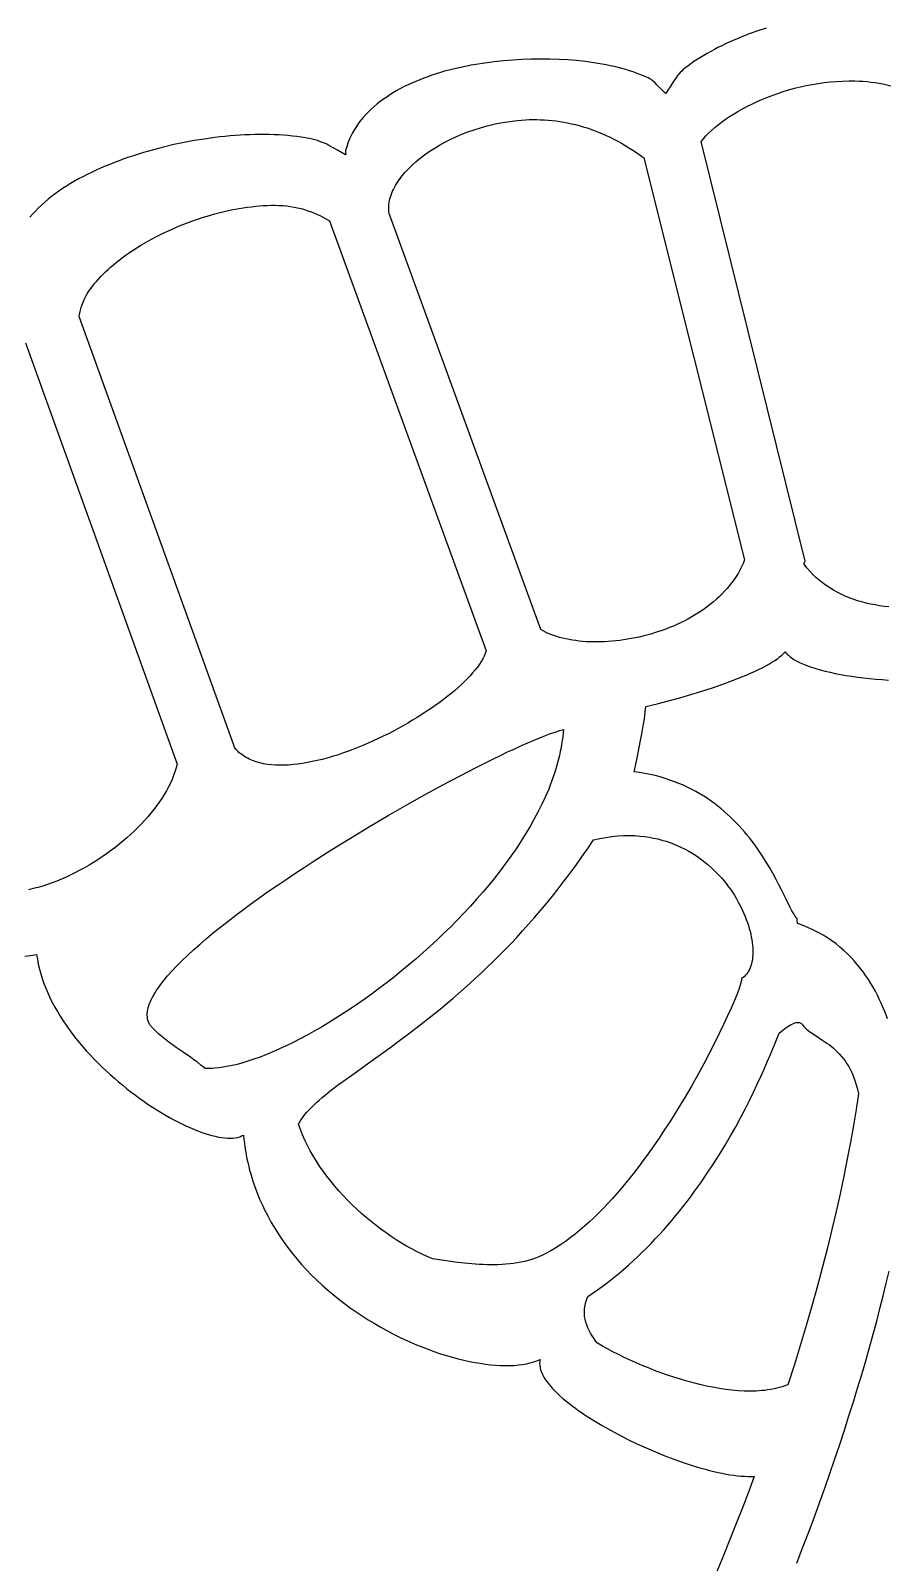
# Model space of a CAD drawing. Extents: x 0 to 113, y 52 to 137.
# Drawn here: x 55.49 to 65.66, y 72.79 to 90.98 of the extents above; entities that cross this region are included whole.
import ezdxf

# ---------------------------------------------------------------- set-up
doc = ezdxf.new("R2010")
doc.units = 0
doc.header["$MEASUREMENT"] = 0

msp = doc.modelspace()

# ---------------------------------------------------------------- linework, layer by layer
for points in [[(64.224, 91.009), (64.123, 90.976), (64.024, 90.941), (63.927, 90.903), (63.832, 90.864), (63.786, 90.844), (63.741, 90.823), (63.696, 90.801), (63.652, 90.779), (63.609, 90.757), (63.566, 90.734), (63.524, 90.71), (63.484, 90.686), (63.444, 90.662), (63.405, 90.637), (63.367, 90.612), (63.33, 90.586), (63.294, 90.56), (63.259, 90.533), (63.24, 90.517), (63.221, 90.5), (63.204, 90.483), (63.188, 90.465), (63.173, 90.446), (63.159, 90.428), (63.132, 90.389), (63.107, 90.351), (63.083, 90.311), (63.058, 90.272), (63.032, 90.234), (63.018, 90.246), (63.004, 90.258), (62.978, 90.284), (62.927, 90.337), (62.901, 90.363), (62.887, 90.375), (62.872, 90.387), (62.857, 90.398), (62.841, 90.409), (62.823, 90.419), (62.805, 90.428), (62.766, 90.444), (62.726, 90.46), (62.685, 90.476), (62.643, 90.49), (62.6, 90.504), (62.556, 90.518), (62.511, 90.53), (62.466, 90.542), (62.42, 90.553), (62.373, 90.564), (62.325, 90.574), (62.276, 90.583), (62.227, 90.591), (62.178, 90.599), (62.076, 90.613), (61.973, 90.624), (61.868, 90.632), (61.762, 90.638), (61.654, 90.641), (61.545, 90.642), (61.435, 90.641), (61.325, 90.636), (61.215, 90.63), (61.104, 90.621), (60.994, 90.609), (60.885, 90.595), (60.776, 90.578), (60.722, 90.569), (60.669, 90.558), (60.616, 90.547), (60.563, 90.536), (60.51, 90.523), (60.459, 90.51), (60.407, 90.497), (60.356, 90.482), (60.306, 90.467), (60.256, 90.45), (60.207, 90.433), (60.159, 90.416), (60.111, 90.397), (60.064, 90.378), (60.018, 90.358), (59.972, 90.337), (59.928, 90.315), (59.884, 90.292), (59.841, 90.268), (59.799, 90.244), (59.758, 90.219), (59.719, 90.192), (59.68, 90.165), (59.642, 90.137), (59.605, 90.109), (59.57, 90.079), (59.536, 90.048), (59.503, 90.016), (59.471, 89.984), (59.441, 89.95), (59.412, 89.915), (59.385, 89.88), (59.359, 89.843), (59.335, 89.805), (59.313, 89.767), (59.293, 89.727), (59.275, 89.686), (59.258, 89.644), (59.244, 89.601), (59.231, 89.557), (59.23, 89.551), (59.23, 89.544), (59.231, 89.531), (59.232, 89.517), (59.232, 89.511), (59.231, 89.504), (59.182, 89.533), (59.133, 89.562), (59.084, 89.59), (59.033, 89.617), (59.007, 89.63), (58.981, 89.642), (58.954, 89.653), (58.926, 89.664), (58.897, 89.674), (58.867, 89.683), (58.836, 89.691), (58.803, 89.698), (58.753, 89.707), (58.703, 89.714), (58.651, 89.721), (58.599, 89.728), (58.546, 89.733), (58.492, 89.737), (58.437, 89.741), (58.382, 89.743), (58.326, 89.745), (58.269, 89.746), (58.212, 89.746), (58.154, 89.745), (58.096, 89.744), (58.037, 89.741), (57.978, 89.738), (57.919, 89.734), (57.859, 89.729), (57.799, 89.724), (57.739, 89.717), (57.678, 89.71), (57.557, 89.693), (57.435, 89.674), (57.313, 89.651), (57.192, 89.626), (57.071, 89.597), (56.951, 89.566), (56.832, 89.532), (56.773, 89.514), (56.715, 89.495), (56.657, 89.476), (56.6, 89.456), (56.543, 89.435), (56.486, 89.414), (56.431, 89.392), (56.376, 89.369), (56.322, 89.346), (56.268, 89.322), (56.215, 89.297), (56.163, 89.272), (56.112, 89.245), (56.062, 89.219), (56.013, 89.191), (55.965, 89.163), (55.918, 89.133), (55.872, 89.104), (55.827, 89.073), (55.784, 89.042), (55.741, 89.01), (55.7, 88.977), (55.66, 88.943), (55.622, 88.909), (55.585, 88.874), (55.549, 88.838), (55.515, 88.801), (55.482, 88.764)], [(65.679, 84.136), (65.624, 84.142), (65.57, 84.15), (65.517, 84.159), (65.464, 84.17), (65.411, 84.182), (65.359, 84.195), (65.308, 84.21), (65.258, 84.227), (65.209, 84.245), (65.161, 84.265), (65.113, 84.287), (65.067, 84.31), (65.022, 84.335), (64.978, 84.362), (64.935, 84.39), (64.893, 84.42), (64.853, 84.453), (64.814, 84.487), (64.777, 84.522), (64.741, 84.56), (64.707, 84.6), (64.675, 84.642), (64.674, 84.648), (64.676, 84.655), (64.68, 84.668), (64.683, 84.675), (64.685, 84.681), (64.685, 84.688), (64.684, 84.694), (63.452, 89.663), (63.478, 89.696), (63.508, 89.729), (63.54, 89.763), (63.575, 89.796), (63.613, 89.829), (63.653, 89.862), (63.695, 89.895), (63.74, 89.927), (63.787, 89.959), (63.836, 89.99), (63.888, 90.021), (63.941, 90.051), (63.996, 90.08), (64.053, 90.108), (64.111, 90.136), (64.172, 90.162), (64.233, 90.187), (64.296, 90.211), (64.361, 90.234), (64.427, 90.256), (64.493, 90.276), (64.561, 90.295), (64.63, 90.312), (64.7, 90.328), (64.77, 90.341), (64.841, 90.353), (64.913, 90.364), (64.985, 90.372), (65.058, 90.378), (65.131, 90.382), (65.204, 90.384), (65.278, 90.384), (65.278, 90.384), (65.326, 90.382), (65.373, 90.379), (65.421, 90.375), (65.468, 90.37), (65.516, 90.364), (65.563, 90.356), (65.61, 90.348), (65.657, 90.338), (65.703, 90.326)], [(55.43, 87.271), (57.23, 82.267), (57.219, 82.223), (57.205, 82.178), (57.189, 82.133), (57.171, 82.088), (57.151, 82.043), (57.128, 81.997), (57.104, 81.952), (57.078, 81.907), (57.049, 81.862), (57.019, 81.818), (56.988, 81.773), (56.954, 81.729), (56.919, 81.685), (56.882, 81.642), (56.844, 81.599), (56.804, 81.556), (56.763, 81.514), (56.721, 81.473), (56.677, 81.432), (56.632, 81.392), (56.586, 81.352), (56.539, 81.313), (56.491, 81.276), (56.442, 81.239), (56.392, 81.203), (56.341, 81.167), (56.29, 81.133), (56.238, 81.1), (56.185, 81.068), (56.131, 81.038), (56.077, 81.008), (56.023, 80.98), (55.968, 80.953), (55.913, 80.927), (55.858, 80.903), (55.802, 80.88), (55.746, 80.859), (55.691, 80.839), (55.635, 80.821), (55.579, 80.804), (55.523, 80.79), (55.468, 80.777)], [(65.665, 79.244), (65.648, 79.29), (65.629, 79.337), (65.61, 79.383), (65.589, 79.43), (65.567, 79.477), (65.544, 79.524), (65.52, 79.571), (65.494, 79.618), (65.467, 79.664), (65.438, 79.71), (65.407, 79.756), (65.375, 79.801), (65.341, 79.846), (65.306, 79.89), (65.268, 79.933), (65.229, 79.975), (65.188, 80.016), (65.145, 80.056), (65.1, 80.095), (65.053, 80.133), (65.004, 80.169), (64.953, 80.204), (64.899, 80.237), (64.843, 80.269), (64.785, 80.298), (64.725, 80.326), (64.662, 80.353), (64.596, 80.377), (64.595, 80.383), (64.594, 80.39), (64.592, 80.409), (64.591, 80.427), (64.59, 80.434), (64.587, 80.438), (64.579, 80.449), (64.57, 80.462), (64.551, 80.491), (64.53, 80.527), (64.509, 80.567), (64.461, 80.663), (64.405, 80.775), (64.374, 80.836), (64.341, 80.9), (64.305, 80.967), (64.266, 81.035), (64.224, 81.105), (64.179, 81.176), (64.131, 81.248), (64.08, 81.32), (64.053, 81.356), (64.025, 81.392), (63.996, 81.428), (63.966, 81.464), (63.935, 81.499), (63.904, 81.534), (63.871, 81.569), (63.837, 81.604), (63.802, 81.638), (63.766, 81.671), (63.729, 81.704), (63.691, 81.737), (63.651, 81.769), (63.611, 81.8), (63.569, 81.83), (63.526, 81.859), (63.482, 81.888), (63.436, 81.916), (63.389, 81.943), (63.341, 81.968), (63.292, 81.993), (63.241, 82.017), (63.189, 82.039), (63.136, 82.06), (63.081, 82.08), (63.025, 82.099), (62.967, 82.116), (62.908, 82.132), (62.847, 82.146), (62.785, 82.159), (62.722, 82.17), (62.656, 82.179), (62.684, 82.304), (62.709, 82.421), (62.73, 82.53), (62.749, 82.63), (62.765, 82.722), (62.778, 82.807), (62.789, 82.884), (62.796, 82.953), (62.93, 82.986), (63.065, 83.021), (63.199, 83.057), (63.331, 83.096), (63.461, 83.135), (63.587, 83.176), (63.709, 83.218), (63.825, 83.261), (63.935, 83.304), (63.988, 83.326), (64.038, 83.348), (64.087, 83.37), (64.133, 83.392), (64.176, 83.413), (64.218, 83.435), (64.257, 83.457), (64.293, 83.478), (64.326, 83.5), (64.357, 83.521), (64.384, 83.542), (64.409, 83.563), (64.43, 83.584), (64.448, 83.604), (64.457, 83.592), (64.468, 83.58), (64.479, 83.568), (64.492, 83.557), (64.506, 83.545), (64.52, 83.534), (64.552, 83.513), (64.587, 83.493), (64.626, 83.473), (64.668, 83.454), (64.713, 83.436), (64.761, 83.419), (64.812, 83.403), (64.866, 83.387), (64.923, 83.373), (64.982, 83.359), (65.043, 83.346), (65.106, 83.334), (65.172, 83.323), (65.239, 83.312), (65.308, 83.302), (65.379, 83.294), (65.451, 83.286), (65.524, 83.278), (65.599, 83.272), (65.675, 83.266)], [(55.422, 79.986), (55.492, 79.996), (55.563, 80.008), (55.572, 79.951), (55.582, 79.893), (55.596, 79.835), (55.611, 79.778), (55.629, 79.721), (55.649, 79.664), (55.671, 79.607), (55.695, 79.551), (55.721, 79.495), (55.748, 79.439), (55.778, 79.384), (55.809, 79.329), (55.842, 79.275), (55.877, 79.221), (55.913, 79.168), (55.95, 79.115), (55.989, 79.063), (56.029, 79.011), (56.071, 78.96), (56.113, 78.91), (56.157, 78.861), (56.201, 78.812), (56.247, 78.764), (56.293, 78.717), (56.34, 78.671), (56.388, 78.626), (56.436, 78.581), (56.486, 78.538), (56.535, 78.495), (56.585, 78.454), (56.635, 78.413), (56.686, 78.374), (56.737, 78.335), (56.788, 78.298), (56.839, 78.262), (56.889, 78.227), (56.94, 78.194), (56.991, 78.161), (57.042, 78.13), (57.092, 78.1), (57.142, 78.072), (57.191, 78.045), (57.24, 78.019), (57.288, 77.995), (57.336, 77.973), (57.383, 77.951), (57.429, 77.932), (57.474, 77.914), (57.518, 77.897), (57.561, 77.882), (57.603, 77.869), (57.644, 77.857), (57.684, 77.848), (57.722, 77.84), (57.759, 77.833), (57.795, 77.829), (57.829, 77.826), (57.862, 77.826), (57.892, 77.827), (57.921, 77.83), (57.949, 77.835), (57.974, 77.842), (57.997, 77.852), (58.018, 77.863), (58.023, 77.815), (58.029, 77.767), (58.036, 77.72), (58.043, 77.674), (58.051, 77.627), (58.06, 77.581), (58.07, 77.536), (58.081, 77.491), (58.092, 77.446), (58.105, 77.402), (58.118, 77.358), (58.131, 77.314), (58.146, 77.271), (58.161, 77.228), (58.177, 77.186), (58.193, 77.144), (58.21, 77.103), (58.228, 77.062), (58.247, 77.021), (58.266, 76.981), (58.307, 76.902), (58.349, 76.824), (58.394, 76.748), (58.442, 76.674), (58.491, 76.601), (58.543, 76.53), (58.596, 76.461), (58.652, 76.393), (58.709, 76.327), (58.768, 76.263), (58.828, 76.201), (58.89, 76.14), (58.953, 76.081), (59.018, 76.023), (59.084, 75.968), (59.151, 75.914), (59.218, 75.862), (59.287, 75.811), (59.357, 75.762), (59.427, 75.715), (59.498, 75.67), (59.569, 75.627), (59.641, 75.585), (59.713, 75.545), (59.785, 75.507), (59.857, 75.471), (59.93, 75.436), (60.002, 75.403), (60.074, 75.372), (60.146, 75.343), (60.218, 75.316), (60.289, 75.29), (60.359, 75.266), (60.429, 75.245), (60.498, 75.224), (60.566, 75.206), (60.634, 75.19), (60.7, 75.175), (60.765, 75.163), (60.829, 75.152), (60.892, 75.143), (60.953, 75.136), (61.012, 75.13), (61.07, 75.127), (61.127, 75.126), (61.181, 75.126), (61.234, 75.128), (61.284, 75.133), (61.333, 75.139), (61.379, 75.147), (61.423, 75.157), (61.464, 75.169), (61.503, 75.183), (61.54, 75.198), (61.537, 75.187), (61.535, 75.175), (61.534, 75.151), (61.535, 75.126), (61.539, 75.1), (61.546, 75.075), (61.555, 75.048), (61.567, 75.021), (61.581, 74.994), (61.598, 74.967), (61.617, 74.939), (61.639, 74.911), (61.662, 74.882), (61.688, 74.853), (61.715, 74.824), (61.745, 74.795), (61.776, 74.766), (61.81, 74.736), (61.845, 74.707), (61.881, 74.677), (61.92, 74.648), (61.96, 74.618), (62.001, 74.588), (62.043, 74.559), (62.087, 74.53), (62.133, 74.5), (62.179, 74.471), (62.275, 74.414), (62.374, 74.357), (62.477, 74.302), (62.583, 74.248), (62.69, 74.197), (62.799, 74.147), (62.909, 74.1), (63.019, 74.055), (63.129, 74.013), (63.238, 73.974), (63.345, 73.939), (63.45, 73.907), (63.502, 73.893), (63.553, 73.88), (63.603, 73.867), (63.653, 73.856), (63.701, 73.846), (63.749, 73.837), (63.795, 73.829), (63.84, 73.822), (63.884, 73.817), (63.927, 73.813), (63.968, 73.81), (64.007, 73.808), (64.046, 73.808), (64.082, 73.809), (64.013, 73.623), (63.942, 73.435), (63.869, 73.248), (63.794, 73.059), (63.718, 72.871), (63.64, 72.681)], [(64.588, 72.779), (64.657, 72.96), (64.725, 73.139), (64.792, 73.317), (64.856, 73.494), (64.919, 73.669), (64.98, 73.844), (65.039, 74.017), (65.097, 74.188), (65.153, 74.358), (65.207, 74.527), (65.259, 74.693), (65.31, 74.858), (65.359, 75.021), (65.406, 75.182), (65.451, 75.341), (65.494, 75.498), (65.536, 75.653), (65.575, 75.805), (65.613, 75.955), (65.649, 76.103), (65.683, 76.248)]]:
    msp.add_lwpolyline(points)
for points in [[(61.32, 89.918), (61.365, 89.921), (61.41, 89.923), (61.455, 89.924), (61.501, 89.924), (61.546, 89.922), (61.592, 89.92), (61.637, 89.917), (61.683, 89.913), (61.729, 89.907), (61.775, 89.901), (61.821, 89.893), (61.867, 89.884), (61.913, 89.875), (61.959, 89.864), (62.005, 89.852), (62.051, 89.838), (62.097, 89.824), (62.143, 89.809), (62.188, 89.792), (62.234, 89.774), (62.28, 89.755), (62.325, 89.735), (62.37, 89.714), (62.416, 89.692), (62.461, 89.668), (62.505, 89.643), (62.55, 89.617), (62.595, 89.59), (62.639, 89.562), (62.683, 89.532), (62.727, 89.501), (62.77, 89.469), (63.967, 84.694), (63.95, 84.653), (63.932, 84.613), (63.911, 84.573), (63.89, 84.534), (63.867, 84.497), (63.842, 84.46), (63.816, 84.424), (63.789, 84.389), (63.76, 84.354), (63.73, 84.321), (63.699, 84.289), (63.667, 84.257), (63.634, 84.226), (63.6, 84.196), (63.564, 84.168), (63.528, 84.14), (63.491, 84.112), (63.453, 84.086), (63.414, 84.061), (63.374, 84.036), (63.333, 84.013), (63.292, 83.99), (63.25, 83.968), (63.208, 83.948), (63.165, 83.928), (63.122, 83.909), (63.078, 83.89), (63.033, 83.873), (62.989, 83.857), (62.944, 83.842), (62.898, 83.827), (62.853, 83.813), (62.807, 83.801), (62.761, 83.789), (62.715, 83.778), (62.669, 83.768), (62.623, 83.759), (62.577, 83.751), (62.531, 83.744), (62.485, 83.738), (62.44, 83.732), (62.394, 83.728), (62.349, 83.725), (62.304, 83.722), (62.26, 83.72), (62.216, 83.72), (62.172, 83.72), (62.129, 83.721), (62.087, 83.723), (62.045, 83.726), (62.004, 83.73), (61.963, 83.735), (61.923, 83.741), (61.884, 83.748), (61.846, 83.756), (61.809, 83.764), (61.772, 83.774), (61.737, 83.784), (61.702, 83.796), (61.669, 83.808), (61.637, 83.822), (61.606, 83.836), (61.576, 83.851), (61.547, 83.868), (59.747, 88.81), (59.744, 88.831), (59.743, 88.852), (59.743, 88.874), (59.743, 88.895), (59.745, 88.917), (59.748, 88.939), (59.753, 88.961), (59.758, 88.983), (59.764, 89.006), (59.772, 89.028), (59.78, 89.05), (59.789, 89.073), (59.8, 89.095), (59.811, 89.117), (59.824, 89.14), (59.837, 89.162), (59.851, 89.185), (59.867, 89.207), (59.883, 89.229), (59.9, 89.251), (59.936, 89.295), (59.977, 89.339), (60.02, 89.382), (60.067, 89.424), (60.117, 89.465), (60.169, 89.505), (60.225, 89.544), (60.283, 89.582), (60.344, 89.619), (60.408, 89.654), (60.473, 89.687), (60.541, 89.719), (60.612, 89.749), (60.684, 89.777), (60.758, 89.803), (60.834, 89.827), (60.911, 89.849), (60.99, 89.868), (61.071, 89.884), (61.153, 89.898), (61.236, 89.909), (61.277, 89.914), (61.32, 89.918)], [(58.393, 88.906), (58.44, 88.905), (58.486, 88.903), (58.532, 88.898), (58.576, 88.893), (58.62, 88.885), (58.662, 88.877), (58.704, 88.867), (58.744, 88.855), (58.784, 88.842), (58.823, 88.828), (58.861, 88.813), (58.898, 88.797), (58.935, 88.78), (58.97, 88.761), (59.005, 88.742), (59.039, 88.722), (60.9, 83.613), (60.889, 83.582), (60.876, 83.551), (60.859, 83.52), (60.84, 83.487), (60.819, 83.454), (60.795, 83.421), (60.768, 83.387), (60.739, 83.353), (60.708, 83.318), (60.675, 83.283), (60.639, 83.247), (60.602, 83.212), (60.563, 83.176), (60.522, 83.14), (60.479, 83.105), (60.434, 83.069), (60.388, 83.033), (60.34, 82.998), (60.291, 82.962), (60.24, 82.927), (60.189, 82.892), (60.136, 82.858), (60.082, 82.823), (60.027, 82.79), (59.971, 82.757), (59.914, 82.724), (59.856, 82.692), (59.798, 82.661), (59.739, 82.63), (59.679, 82.601), (59.619, 82.572), (59.559, 82.544), (59.498, 82.517), (59.437, 82.49), (59.376, 82.466), (59.315, 82.442), (59.254, 82.419), (59.193, 82.398), (59.133, 82.377), (59.072, 82.358), (59.012, 82.341), (58.953, 82.325), (58.894, 82.311), (58.835, 82.298), (58.778, 82.286), (58.721, 82.277), (58.664, 82.269), (58.609, 82.263), (58.555, 82.258), (58.502, 82.256), (58.45, 82.256), (58.4, 82.257), (58.35, 82.261), (58.303, 82.266), (58.256, 82.274), (58.211, 82.284), (58.168, 82.297), (58.127, 82.312), (58.088, 82.329), (58.069, 82.338), (58.05, 82.348), (58.032, 82.359), (58.015, 82.37), (57.998, 82.382), (57.981, 82.395), (57.965, 82.408), (57.95, 82.422), (57.935, 82.437), (57.921, 82.452), (56.068, 87.587), (56.072, 87.617), (56.078, 87.646), (56.086, 87.676), (56.095, 87.706), (56.106, 87.735), (56.119, 87.765), (56.133, 87.795), (56.148, 87.825), (56.165, 87.854), (56.184, 87.884), (56.204, 87.913), (56.225, 87.943), (56.248, 87.972), (56.272, 88.001), (56.297, 88.03), (56.324, 88.059), (56.352, 88.088), (56.381, 88.116), (56.411, 88.144), (56.442, 88.172), (56.475, 88.2), (56.508, 88.228), (56.543, 88.255), (56.578, 88.282), (56.614, 88.308), (56.651, 88.334), (56.69, 88.36), (56.729, 88.386), (56.768, 88.411), (56.809, 88.436), (56.892, 88.484), (56.978, 88.53), (57.066, 88.574), (57.156, 88.616), (57.248, 88.656), (57.342, 88.693), (57.437, 88.728), (57.533, 88.76), (57.629, 88.79), (57.677, 88.803), (57.726, 88.816), (57.775, 88.828), (57.823, 88.84), (57.872, 88.85), (57.92, 88.86), (57.968, 88.868), (58.016, 88.876), (58.064, 88.883), (58.112, 88.889), (58.16, 88.895), (58.207, 88.899), (58.254, 88.902), (58.301, 88.905), (58.347, 88.906), (58.393, 88.906)], [(61.818, 82.681), (61.814, 82.637), (61.809, 82.593), (61.803, 82.55), (61.796, 82.506), (61.789, 82.462), (61.78, 82.418), (61.77, 82.373), (61.759, 82.329), (61.748, 82.285), (61.735, 82.24), (61.722, 82.196), (61.707, 82.151), (61.692, 82.107), (61.676, 82.062), (61.659, 82.018), (61.642, 81.973), (61.604, 81.884), (61.562, 81.795), (61.518, 81.706), (61.471, 81.617), (61.421, 81.528), (61.368, 81.439), (61.313, 81.351), (61.255, 81.263), (61.194, 81.176), (61.131, 81.089), (61.066, 81.002), (60.999, 80.916), (60.93, 80.831), (60.859, 80.747), (60.786, 80.663), (60.712, 80.581), (60.636, 80.499), (60.558, 80.418), (60.479, 80.338), (60.399, 80.259), (60.317, 80.182), (60.235, 80.105), (60.151, 80.03), (60.067, 79.956), (59.982, 79.884), (59.896, 79.813), (59.81, 79.744), (59.724, 79.676), (59.637, 79.61), (59.55, 79.545), (59.463, 79.482), (59.375, 79.421), (59.288, 79.362), (59.201, 79.305), (59.115, 79.25), (59.029, 79.196), (58.943, 79.145), (58.858, 79.096), (58.774, 79.05), (58.691, 79.005), (58.609, 78.963), (58.527, 78.923), (58.447, 78.886), (58.369, 78.851), (58.291, 78.819), (58.215, 78.79), (58.141, 78.763), (58.069, 78.739), (57.998, 78.718), (57.929, 78.699), (57.862, 78.684), (57.798, 78.672), (57.735, 78.662), (57.675, 78.656), (57.646, 78.654), (57.617, 78.653), (57.59, 78.653), (57.562, 78.653), (57.554, 78.662), (57.514, 78.695), (57.473, 78.727), (57.431, 78.758), (57.389, 78.788), (57.304, 78.847), (57.218, 78.905), (57.176, 78.935), (57.134, 78.965), (57.093, 78.997), (57.053, 79.029), (57.015, 79.062), (56.977, 79.097), (56.941, 79.134), (56.907, 79.172), (56.898, 79.19), (56.89, 79.208), (56.884, 79.228), (56.88, 79.247), (56.878, 79.268), (56.877, 79.289), (56.877, 79.31), (56.88, 79.332), (56.884, 79.355), (56.889, 79.378), (56.896, 79.402), (56.905, 79.426), (56.915, 79.451), (56.927, 79.476), (56.94, 79.502), (56.954, 79.528), (56.97, 79.554), (56.987, 79.582), (57.005, 79.609), (57.025, 79.637), (57.046, 79.665), (57.069, 79.694), (57.117, 79.753), (57.171, 79.813), (57.229, 79.874), (57.291, 79.937), (57.358, 80.001), (57.429, 80.066), (57.503, 80.132), (57.581, 80.199), (57.663, 80.267), (57.748, 80.336), (57.836, 80.405), (57.927, 80.475), (58.021, 80.545), (58.117, 80.616), (58.216, 80.687), (58.317, 80.758), (58.419, 80.829), (58.524, 80.9), (58.63, 80.971), (58.738, 81.042), (58.846, 81.113), (58.956, 81.183), (59.066, 81.253), (59.178, 81.322), (59.289, 81.391), (59.513, 81.526), (59.736, 81.657), (59.957, 81.784), (60.175, 81.906), (60.387, 82.022), (60.593, 82.131), (60.79, 82.233), (60.978, 82.327), (61.068, 82.371), (61.155, 82.413), (61.239, 82.452), (61.319, 82.488), (61.396, 82.522), (61.469, 82.553), (61.538, 82.582), (61.603, 82.608), (61.664, 82.631), (61.72, 82.65), (61.771, 82.667), (61.818, 82.681)], [(62.726, 81.414), (62.781, 81.408), (62.834, 81.401), (62.886, 81.391), (62.937, 81.38), (62.987, 81.367), (63.035, 81.353), (63.083, 81.337), (63.13, 81.319), (63.175, 81.3), (63.219, 81.28), (63.262, 81.259), (63.304, 81.236), (63.345, 81.212), (63.385, 81.187), (63.423, 81.16), (63.461, 81.133), (63.497, 81.105), (63.533, 81.076), (63.567, 81.046), (63.6, 81.015), (63.632, 80.983), (63.662, 80.951), (63.692, 80.918), (63.72, 80.885), (63.748, 80.851), (63.774, 80.816), (63.799, 80.782), (63.823, 80.746), (63.846, 80.711), (63.868, 80.675), (63.888, 80.639), (63.908, 80.603), (63.926, 80.567), (63.943, 80.531), (63.96, 80.495), (63.974, 80.459), (63.988, 80.424), (64.001, 80.388), (64.013, 80.353), (64.023, 80.318), (64.032, 80.283), (64.04, 80.249), (64.047, 80.216), (64.053, 80.182), (64.058, 80.15), (64.062, 80.118), (64.064, 80.087), (64.066, 80.057), (64.066, 80.028), (64.065, 79.999), (64.063, 79.972), (64.06, 79.945), (64.055, 79.92), (64.05, 79.895), (64.043, 79.872), (64.035, 79.85), (64.026, 79.829), (64.016, 79.81), (64.005, 79.792), (63.993, 79.776), (63.979, 79.761), (63.965, 79.748), (63.949, 79.736), (63.932, 79.726), (63.934, 79.721), (63.933, 79.712), (63.932, 79.7), (63.928, 79.685), (63.916, 79.645), (63.898, 79.592), (63.874, 79.529), (63.844, 79.454), (63.808, 79.371), (63.766, 79.278), (63.719, 79.177), (63.667, 79.068), (63.611, 78.954), (63.549, 78.833), (63.483, 78.708), (63.412, 78.578), (63.337, 78.445), (63.258, 78.31), (63.175, 78.173), (63.089, 78.034), (62.999, 77.896), (62.953, 77.827), (62.906, 77.759), (62.859, 77.691), (62.81, 77.623), (62.761, 77.556), (62.712, 77.489), (62.661, 77.424), (62.61, 77.359), (62.558, 77.295), (62.506, 77.232), (62.453, 77.17), (62.4, 77.11), (62.346, 77.051), (62.291, 76.994), (62.236, 76.938), (62.181, 76.883), (62.125, 76.831), (62.069, 76.78), (62.013, 76.732), (61.956, 76.685), (61.898, 76.641), (61.841, 76.599), (61.783, 76.559), (61.725, 76.522), (61.667, 76.487), (61.608, 76.455), (61.568, 76.435), (61.527, 76.417), (61.485, 76.401), (61.443, 76.387), (61.4, 76.374), (61.357, 76.363), (61.313, 76.353), (61.268, 76.345), (61.224, 76.338), (61.179, 76.332), (61.134, 76.328), (61.089, 76.325), (61.043, 76.323), (60.998, 76.322), (60.953, 76.321), (60.908, 76.322), (60.863, 76.324), (60.818, 76.326), (60.73, 76.332), (60.644, 76.34), (60.561, 76.35), (60.48, 76.361), (60.403, 76.372), (60.262, 76.393), (60.201, 76.419), (60.14, 76.447), (60.079, 76.477), (60.017, 76.51), (59.956, 76.544), (59.894, 76.58), (59.833, 76.618), (59.772, 76.658), (59.711, 76.7), (59.651, 76.744), (59.592, 76.789), (59.533, 76.835), (59.475, 76.884), (59.419, 76.933), (59.363, 76.984), (59.308, 77.036), (59.254, 77.09), (59.202, 77.144), (59.151, 77.2), (59.102, 77.257), (59.055, 77.315), (59.009, 77.373), (58.965, 77.433), (58.923, 77.493), (58.884, 77.554), (58.846, 77.615), (58.811, 77.677), (58.778, 77.74), (58.747, 77.803), (58.72, 77.866), (58.694, 77.93), (58.672, 77.994), (58.688, 78.022), (58.706, 78.05), (58.726, 78.078), (58.748, 78.106), (58.772, 78.134), (58.798, 78.163), (58.825, 78.191), (58.855, 78.22), (58.886, 78.249), (58.918, 78.278), (58.953, 78.308), (58.989, 78.338), (59.065, 78.399), (59.148, 78.462), (59.237, 78.528), (59.331, 78.596), (59.533, 78.741), (59.755, 78.9), (59.871, 78.986), (59.992, 79.076), (60.115, 79.171), (60.242, 79.27), (60.372, 79.376), (60.438, 79.43), (60.504, 79.486), (60.571, 79.544), (60.638, 79.603), (60.706, 79.664), (60.774, 79.726), (60.843, 79.79), (60.912, 79.856), (60.982, 79.923), (61.051, 79.992), (61.121, 80.063), (61.191, 80.136), (61.262, 80.211), (61.332, 80.287), (61.403, 80.366), (61.474, 80.447), (61.544, 80.529), (61.615, 80.614), (61.686, 80.701), (61.756, 80.789), (61.827, 80.881), (61.897, 80.974), (61.967, 81.07), (62.037, 81.167), (62.107, 81.268), (62.176, 81.37), (62.25, 81.386), (62.322, 81.398), (62.393, 81.408), (62.463, 81.415), (62.531, 81.419), (62.598, 81.42), (62.663, 81.419), (62.726, 81.414)], [(64.657, 79.172), (64.672, 79.154), (64.687, 79.138), (64.704, 79.122), (64.722, 79.106), (64.741, 79.091), (64.761, 79.077), (64.804, 79.048), (64.897, 78.988), (64.945, 78.955), (64.97, 78.937), (64.995, 78.918), (65.02, 78.898), (65.044, 78.876), (65.068, 78.853), (65.092, 78.828), (65.116, 78.802), (65.139, 78.773), (65.161, 78.743), (65.183, 78.71), (65.204, 78.676), (65.224, 78.638), (65.243, 78.598), (65.262, 78.555), (65.278, 78.51), (65.294, 78.461), (65.309, 78.409), (65.321, 78.354), (65.292, 78.167), (65.26, 77.975), (65.225, 77.779), (65.187, 77.579), (65.146, 77.375), (65.102, 77.167), (65.055, 76.956), (65.004, 76.74), (64.951, 76.522), (64.894, 76.299), (64.834, 76.074), (64.77, 75.845), (64.704, 75.612), (64.633, 75.377), (64.56, 75.139), (64.483, 74.898), (64.454, 74.888), (64.425, 74.878), (64.396, 74.868), (64.366, 74.86), (64.335, 74.853), (64.304, 74.846), (64.272, 74.84), (64.239, 74.836), (64.207, 74.831), (64.173, 74.828), (64.139, 74.825), (64.105, 74.823), (64.036, 74.822), (63.964, 74.823), (63.892, 74.827), (63.818, 74.833), (63.743, 74.842), (63.668, 74.853), (63.592, 74.867), (63.515, 74.882), (63.438, 74.9), (63.36, 74.919), (63.283, 74.94), (63.205, 74.963), (63.128, 74.987), (63.051, 75.013), (62.975, 75.04), (62.899, 75.068), (62.825, 75.098), (62.751, 75.128), (62.679, 75.159), (62.608, 75.191), (62.538, 75.223), (62.471, 75.256), (62.405, 75.29), (62.341, 75.323), (62.279, 75.357), (62.22, 75.391), (62.198, 75.42), (62.178, 75.45), (62.158, 75.48), (62.14, 75.511), (62.123, 75.543), (62.108, 75.575), (62.094, 75.608), (62.083, 75.642), (62.075, 75.676), (62.072, 75.694), (62.069, 75.712), (62.067, 75.73), (62.066, 75.748), (62.066, 75.766), (62.067, 75.785), (62.068, 75.804), (62.071, 75.824), (62.074, 75.843), (62.078, 75.863), (62.084, 75.883), (62.09, 75.903), (62.098, 75.924), (62.106, 75.945), (62.17, 75.988), (62.233, 76.033), (62.294, 76.078), (62.355, 76.124), (62.415, 76.171), (62.474, 76.219), (62.532, 76.268), (62.588, 76.318), (62.644, 76.368), (62.699, 76.419), (62.753, 76.471), (62.806, 76.523), (62.857, 76.576), (62.908, 76.629), (62.958, 76.683), (63.008, 76.737), (63.056, 76.792), (63.103, 76.847), (63.149, 76.902), (63.195, 76.958), (63.239, 77.014), (63.283, 77.07), (63.325, 77.126), (63.367, 77.183), (63.448, 77.296), (63.525, 77.409), (63.599, 77.521), (63.67, 77.633), (63.737, 77.744), (63.801, 77.854), (63.862, 77.962), (63.919, 78.068), (63.973, 78.172), (64.025, 78.274), (64.073, 78.372), (64.118, 78.468), (64.16, 78.559), (64.2, 78.647), (64.236, 78.731), (64.27, 78.81), (64.329, 78.954), (64.378, 79.075), (64.42, 79.108), (64.462, 79.139), (64.482, 79.153), (64.502, 79.165), (64.521, 79.176), (64.539, 79.185), (64.557, 79.193), (64.575, 79.198), (64.591, 79.201), (64.606, 79.201), (64.614, 79.2), (64.621, 79.198), (64.628, 79.196), (64.634, 79.193), (64.64, 79.189), (64.646, 79.184), (64.652, 79.179), (64.657, 79.172)]]:
    msp.add_lwpolyline(points, close=True)

doc.saveas('drawing.dxf')
